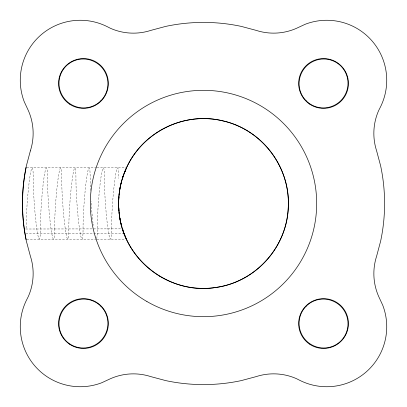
<?xml version="1.0" encoding="UTF-8"?>
<svg xmlns="http://www.w3.org/2000/svg" width="407" height="407" viewBox="0 0 407 407"><rect width="100%" height="100%" fill="white"/><g stroke="black" fill="none" stroke-linecap="round" stroke-linejoin="round"><path stroke-width="0.31" stroke-dasharray="2.04 1.53" d="M25.712 229.014L121.876 228.851M25.839 233.801L122.858 233.582M26.77 167.323L96.373 167.323M97.008 167.323L126.75 167.323M26.77 239.677L96.378 239.677M97.008 239.677L125.483 239.677M93.279 225.447A35.709 2.518 85.9 0 1 93.132 224.252M92.989 223.021A35.709 2.518 85.9 0 1 91.056 201.389M90.456 190.486A35.709 2.518 85.9 0 1 90.166 178.378A35.709 2.518 -85.9 0 0 86.615 178.205A35.709 2.518 -85.9 0 0 83.053 228.622A35.709 2.518 85.9 0 1 79.497 228.795A35.709 2.518 85.9 0 1 75.936 178.378A35.709 2.518 -85.9 0 0 72.385 178.205A35.709 2.518 -85.9 0 0 68.824 228.622A35.709 2.518 85.9 0 1 65.268 228.795A35.709 2.518 85.9 0 1 61.706 178.378A35.709 2.518 -85.9 0 0 58.155 178.205A35.709 2.518 -85.9 0 0 54.594 228.622M96.612 238.711A35.709 2.518 85.9 0 0 97.288 228.622A35.709 2.518 -85.9 0 1 100.844 178.205A35.709 2.518 -85.9 0 1 104.406 178.378A35.709 2.518 85.9 0 0 107.957 228.795A35.709 2.518 85.9 0 0 111.518 228.622M54.599 228.622A35.709 2.518 85.9 0 1 51.038 228.795A35.709 2.518 85.9 0 1 47.477 178.378A35.709 2.518 -85.9 0 0 43.925 178.205A35.709 2.518 -85.9 0 0 40.364 228.622A35.709 2.518 85.9 0 1 36.808 228.795A35.709 2.518 85.9 0 1 33.247 178.378A35.709 2.518 -85.9 0 0 29.696 178.205A35.709 2.518 -85.9 0 0 26.134 228.622M111.513 228.622A35.709 2.518 -85.9 0 1 115.074 178.205A35.709 2.518 -85.9 0 1 118.63 178.378"/><path stroke-width="0.61" d="M118.635 202.315L118.656 203.861M118.641 202.666L118.671 205.332M118.727 200L118.88 196.988M118.783 198.168L118.859 197.339M119.114 194.683L119.455 191.677M26.134 167.323C21.362 191.153 21.362 215.847 26.134 239.677M119.287 192.862L119.414 192.038M119.831 189.403L120.365 186.411M120.121 187.596L120.299 186.782M120.884 184.178L121.607 181.212M121.281 182.392L121.515 181.588M122.258 179.029L123.173 176.089M122.766 177.406L124.873 171.581M123.301 175.687C118.9 188.553 117.486 202.493 119.572 215.949M123.957 173.977L126.75 167.323M124.613 172.253L125.122 170.92M124.913 171.423L125.066 171.067M125.967 169.037C141.315 132.545 184.457 111.091 222.822 120.884C261.548 129.121 290.7 167.481 288.273 207C287.439 246.581 255.22 282.407 215.949 287.428C170.101 295.477 122.655 259.137 119.093 212.485M126.592 239.352L125.997 238.126M126.75 239.677L126.114 238.36M124.262 233.939L125.305 236.431M123.977 233.191L124.313 234.01M122.527 228.963L122.843 229.838M123.392 231.456L122.41 228.551M124.13 233.567L124.578 234.747M121.098 223.87L121.372 224.812M121.795 226.368L121.001 223.428M120.518 221.194L119.917 218.223M119.989 218.681L120.289 220.065M119.2 213.431L119.363 214.453M118.747 208.125L118.844 209.178M118.956 210.653L118.732 207.646M30.367 150.849L26.369 165.847A181.09 181.09 0 0 0 26.369 241.153L30.377 256.13A56.593 56.593 0 0 1 28.256 296.637L26.806 299.511A59.987 59.987 0 0 0 101.75 382.748L110.343 378.759A56.588 56.588 0 0 1 150.849 376.633L165.847 380.631A181.09 181.09 0 0 0 241.153 380.631L256.13 376.623A56.593 56.593 0 0 1 296.637 378.744L299.511 380.194A59.987 59.987 0 0 0 382.748 305.25L378.759 296.657A56.588 56.588 0 0 1 376.633 256.151L380.631 241.153A181.09 181.09 0 0 0 380.631 165.847L376.623 150.87A56.588 56.588 0 0 1 378.744 110.363L380.194 107.489A59.987 59.987 0 0 0 305.25 24.252L296.657 28.241A56.588 56.588 0 0 1 256.151 30.367L241.153 26.369A181.09 181.09 0 0 0 165.847 26.369L150.87 30.377A56.593 56.593 0 0 1 110.363 28.256L107.489 26.806A59.987 59.987 0 0 0 24.252 101.75L28.241 110.343A56.588 56.588 0 0 1 30.367 150.849M309.915 104.294A24.898 24.898 0 0 0 348.407 84.839A24.898 24.898 0 0 0 312.317 61.233A24.898 24.898 0 0 0 309.915 104.294M69.826 104.294A24.898 24.898 0 0 0 108.313 84.839A24.898 24.898 0 0 0 72.222 61.233A24.898 24.898 0 0 0 69.826 104.294M69.826 344.383A24.898 24.898 0 0 0 108.313 324.934A24.898 24.898 0 0 0 72.222 301.322A24.898 24.898 0 0 0 69.826 344.383M309.915 344.383A24.898 24.898 0 0 0 348.407 324.934A24.898 24.898 0 0 0 312.317 301.322A24.898 24.898 0 0 0 309.915 344.383M146.912 301.516A113.182 113.182 0 0 0 316.682 203.5A113.182 113.182 0 0 0 146.912 105.484A113.182 113.182 0 0 0 146.912 301.516M159.62 276.165A84.885 84.885 0 0 0 288.37 205.169A84.885 84.885 0 0 0 162.51 129.167A84.885 84.885 0 0 0 159.62 276.165M306.181 306.181A24.613 24.369 45 0 0 306.313 340.776A24.613 24.369 45 0 0 340.908 340.908A24.613 24.369 45 0 0 340.776 306.313A24.613 24.369 45 0 0 306.181 306.181M100.819 306.181A24.613 24.369 -45 0 0 66.224 306.313A24.613 24.369 -45 0 0 66.092 340.908A24.613 24.369 -45 0 0 100.687 340.776A24.613 24.369 -45 0 0 100.819 306.181M100.819 100.819A24.613 24.369 45 0 0 100.687 66.224A24.613 24.369 45 0 0 66.092 66.092A24.613 24.369 45 0 0 66.224 100.687A24.613 24.369 45 0 0 100.819 100.819M306.181 100.819A24.613 24.369 -45 0 0 340.776 100.687A24.613 24.369 -45 0 0 340.908 66.092A24.613 24.369 -45 0 0 306.313 66.224A24.613 24.369 -45 0 0 306.181 100.819"/></g></svg>
